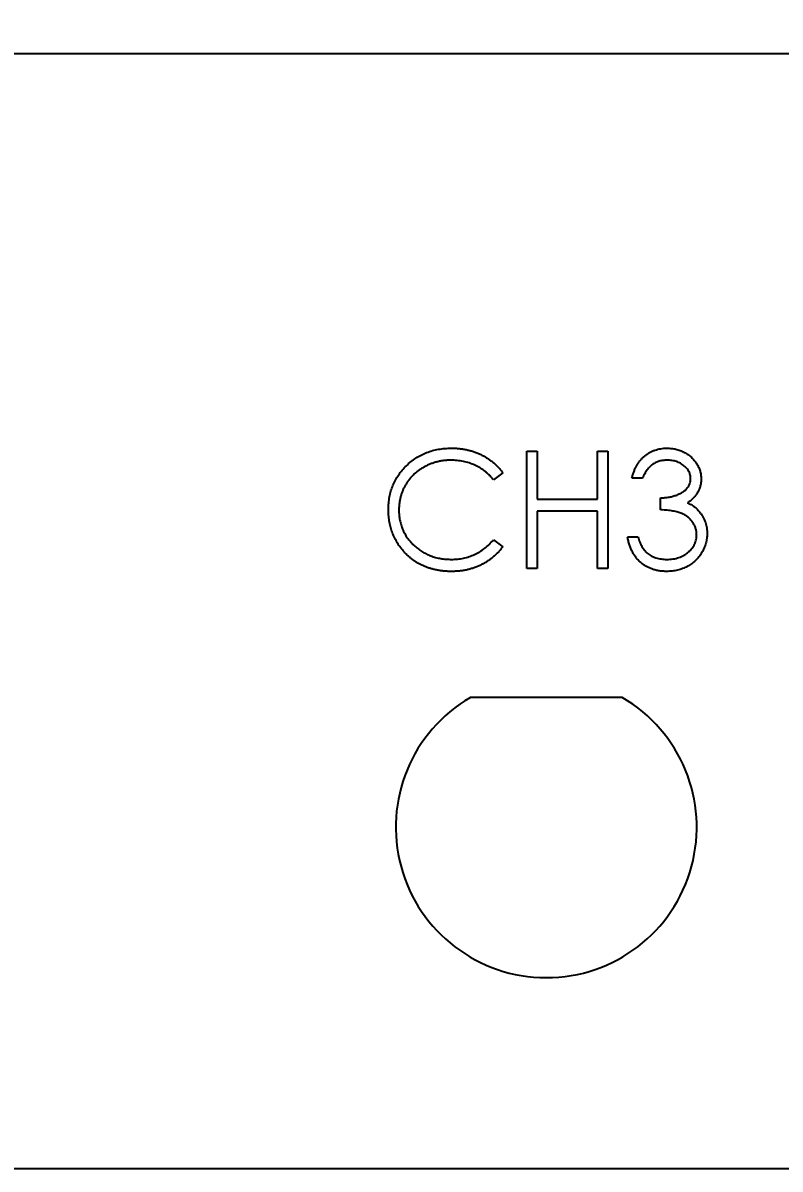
# Model space of a CAD drawing. Header units: millimetres. Extents: x 0 to 836, y 0 to 589.
# Drawn here: x 510.8 to 559.2, y 446.9 to 520.2 of the extents above; entities that cross this region are included whole.
import ezdxf

# ---------------------------------------------------------------- set-up
doc = ezdxf.new("R2010")
doc.units = ezdxf.units.MM
doc.layers.add('FORMAT', color=7, linetype='Continuous')
doc.styles.add('SLDTEXTSTYLE0', font='TXT', dxfattribs={"width": 0.75})
doc.dimstyles.new('SLDDIMSTYLE0', dxfattribs={"dimtxt": 3.5, "dimasz": 3.302, "dimexe": 0, "dimexo": 0.0625, "dimgap": 0.875, "dimtad": 1, "dimlfac": 0.666667, "dimrnd": 1e-09, "dimzin": 4, "dimdsep": 46, "dimtxsty": 'SLDTEXTSTYLE0', "dimsah": 1, "dimcen": 0.09, "dimadec": 0, "dimazin": 1, "dimtfac": 1, "dimtofl": 0, "dimtmove": 0, "dimatfit": 3, "dimfxl": 1, "dimfrac": 2, "dimtolj": 1, "dimtzin": 12, "dimarcsym": 0})
doc.dimstyles.new('SLDDIMSTYLE1', dxfattribs={"dimtxt": 3.5, "dimasz": 3.302, "dimexe": 0, "dimexo": 0.0625, "dimgap": 0.875, "dimtad": 1, "dimlfac": 0.666667, "dimrnd": 1e-09, "dimzin": 4, "dimdsep": 46, "dimtxsty": 'SLDTEXTSTYLE0', "dimsah": 1, "dimcen": 0.09, "dimadec": 0, "dimazin": 1, "dimtfac": 1, "dimtmove": 0, "dimatfit": 0, "dimfxl": 1, "dimfrac": 2, "dimtolj": 1, "dimtzin": 12, "dimarcsym": 0})

# ---------------------------------------------------------------- blocks, each defined once
blk = doc.blocks.new('_D_1')
at = {"layer": 'FORMAT'}
for p, q in [((58.29, 421.359), (58.29, 549.735)), ((694.29, 421.359), (694.29, 549.735)), ((58.29, 548.735), (694.29, 548.735))]:
    blk.add_line(p, q, dxfattribs=at)
for points in [[(58.29, 548.735), (61.592, 548.227), (61.592, 549.243)], [(694.29, 548.735), (690.988, 549.243), (690.988, 548.227)]]:
    blk.add_solid(points, dxfattribs=at)
at = {"layer": 'FORMAT', "insert": (369.178, 553.247), "char_height": 3.5, "attachment_point": 1, "style": 'SLDTEXTSTYLE0'}
blk.add_mtext('424.00', dxfattribs=at)
blk = doc.blocks.new('_D_65')
at = {"layer": 'FORMAT'}
for p, q in [((454.29, 467.764), (454.29, 445.928)), ((649.29, 366.264), (649.29, 447.928)), ((454.29, 446.928), (649.29, 446.928))]:
    blk.add_line(p, q, dxfattribs=at)
for points in [[(454.29, 446.928), (457.592, 446.42), (457.592, 447.436)], [(649.29, 446.928), (645.988, 447.436), (645.988, 446.42)]]:
    blk.add_solid(points, dxfattribs=at)
at = {"layer": 'FORMAT', "insert": (569.317, 451.44), "char_height": 3.5, "attachment_point": 1, "style": 'SLDTEXTSTYLE0'}
blk.add_mtext('130.00', dxfattribs=at)
blk = doc.blocks.new('_D_66')
at = {"layer": 'FORMAT'}
for p, q in [((408.257, 468.764), (408.257, 518.264)), ((453.29, 468.764), (407.257, 468.764))]:
    blk.add_line(p, q, dxfattribs=at)
for points in [[(408.257, 518.264), (407.749, 514.962), (408.765, 514.962)], [(408.257, 468.764), (408.765, 472.066), (407.749, 472.066)]]:
    blk.add_solid(points, dxfattribs=at)
at = {"layer": 'FORMAT', "insert": (403.746, 487.695), "char_height": 3.5, "attachment_point": 1, "rotation": 90, "style": 'SLDTEXTSTYLE0'}
blk.add_mtext('33.00', dxfattribs=at)
blk = doc.blocks.new('_D_67')
at = {"layer": 'FORMAT'}
for p, q in [((402.268, 420.764), (402.268, 518.264)), ((453.29, 420.764), (401.268, 420.764))]:
    blk.add_line(p, q, dxfattribs=at)
for points in [[(402.268, 518.264), (401.76, 514.962), (402.776, 514.962)], [(402.268, 420.764), (402.776, 424.066), (401.76, 424.066)]]:
    blk.add_solid(points, dxfattribs=at)
at = {"layer": 'FORMAT', "insert": (397.757, 463.695), "char_height": 3.5, "attachment_point": 1, "rotation": 90, "style": 'SLDTEXTSTYLE0'}
blk.add_mtext('65.00', dxfattribs=at)
blk = doc.blocks.new('_D_71')
at = {"layer": 'FORMAT'}
for p, q in [((418.455, 518.264), (418.455, 524.614)), ((418.455, 503.264), (418.455, 518.264)), ((453.29, 503.264), (417.455, 503.264)), ((418.455, 503.264), (418.455, 496.914))]:
    blk.add_line(p, q, dxfattribs=at)
for points in [[(418.455, 518.264), (418.963, 521.566), (417.947, 521.566)], [(418.455, 503.264), (417.947, 499.962), (418.963, 499.962)]]:
    blk.add_solid(points, dxfattribs=at)
at = {"layer": 'FORMAT', "insert": (413.943, 504.945), "char_height": 3.5, "attachment_point": 1, "rotation": 90, "style": 'SLDTEXTSTYLE0'}
blk.add_mtext('10.00', dxfattribs=at)

msp = doc.modelspace()

# ---------------------------------------------------------------- linework, layer by layer
at = {"color": 7, "linetype": 'Continuous', "lineweight": 25}
for p, q in [((58.29008, 518.26361), (694.29008, 518.26361)), ((543.04008, 492.82361), (543.71316, 492.82361)), ((543.04008, 485.32361), (543.04008, 492.82361)), ((543.71316, 492.82361), (543.71316, 489.74669)), ((547.55932, 492.82361), (548.23239, 492.82361)), ((547.55932, 489.74669), (547.55932, 492.82361)), ((548.23239, 492.82361), (548.23239, 485.32361)), ((541.50162, 491.44741), (540.91268, 490.99669)), ((550.44393, 491.09284), (549.77085, 491.09284)), ((543.71316, 489.74669), (547.55932, 489.74669)), ((551.59778, 489.07361), (551.59778, 489.84284)), ((543.71316, 488.97746), (543.71316, 485.32361)), ((547.55932, 488.97746), (543.71316, 488.97746)), ((547.55932, 485.32361), (547.55932, 488.97746)), ((540.91268, 487.15053), (541.50162, 486.70432)), ((549.48239, 487.34284), (550.15547, 487.34284)), ((543.71316, 485.32361), (543.04008, 485.32361)), ((548.23239, 485.32361), (547.55932, 485.32361)), ((549.14152, 477.07361), (539.43865, 477.07361))]:
    msp.add_line(p, q, dxfattribs=at)
msp.add_arc((544.29008, 468.76361), 9.6225, 120.2766677, 59.7233323, dxfattribs=at)
for points, knots in [([(534.19393, 489.11718), (534.19726, 489.25208), (534.20382, 489.5175), (534.25952, 489.90702), (534.34914, 490.2802), (534.47642, 490.63635), (534.63778, 490.97734), (534.83713, 491.30057), (535.07213, 491.60811), (535.34094, 491.89528), (535.63573, 492.15787), (535.95141, 492.38888), (536.28738, 492.58113), (536.63991, 492.74184), (537.01167, 492.86536), (537.40185, 492.95183), (537.80972, 493.00566), (538.08799, 493.01246), (538.22939, 493.01592)], [0, 0, 0, 0, 0.06455785, 0.12701353, 0.18795481, 0.24801391, 0.30774768, 0.36823451, 0.42946984, 0.49274344, 0.55625777, 0.61821679, 0.67965548, 0.74124555, 0.80341526, 0.86681546, 0.93232831, 1, 1, 1, 1]), ([(538.22939, 493.01592), (538.31556, 493.01488), (538.48613, 493.01284), (538.73846, 492.9929), (538.98412, 492.95965), (539.22329, 492.9144), (539.45712, 492.85825), (539.68384, 492.78509), (539.90476, 492.70144), (540.11851, 492.6051), (540.32404, 492.49696), (540.52131, 492.37821), (540.70873, 492.249), (540.88764, 492.11044), (541.05503, 491.95959), (541.21566, 491.80059), (541.36408, 491.62888), (541.45569, 491.50801), (541.50162, 491.44741)], [0, 0, 0, 0, 0.06854754, 0.13568295, 0.20121499, 0.26568223, 0.32926683, 0.39239543, 0.45506976, 0.51712685, 0.57879004, 0.63973986, 0.7001915, 0.75980624, 0.81962832, 0.87935479, 0.93951161, 1, 1, 1, 1]), ([(549.77085, 491.09284), (549.78909, 491.16834), (549.82474, 491.31593), (549.89909, 491.5268), (549.98009, 491.72635), (550.07735, 491.91085), (550.18344, 492.08399), (550.30499, 492.24185), (550.43639, 492.38845), (550.58173, 492.51855), (550.73414, 492.63636), (550.89579, 492.7368), (551.06341, 492.82321), (551.23817, 492.8944), (551.42058, 492.94802), (551.609, 492.98693), (551.80392, 493.0122), (551.93624, 493.01466), (552.00343, 493.01592)], [0, 0, 0, 0, 0.072625346, 0.141976611, 0.208984928, 0.27395687, 0.336889347, 0.398744953, 0.460115885, 0.520824923, 0.580994459, 0.640151928, 0.698622451, 0.757271081, 0.816426694, 0.876254048, 0.937165293, 1, 1, 1, 1]), ([(552.00343, 493.01592), (552.10132, 493.01296), (552.29497, 493.00711), (552.57946, 492.95373), (552.8538, 492.86924), (553.11499, 492.75252), (553.3576, 492.60854), (553.57347, 492.43719), (553.75966, 492.24176), (553.91586, 492.02591), (554.03816, 491.79522), (554.12835, 491.55779), (554.18325, 491.31418), (554.19037, 491.1497), (554.19393, 491.0673)], [0, 0, 0, 0, 0.09025425, 0.17853979, 0.26609303, 0.35463098, 0.44188615, 0.52574692, 0.60811363, 0.69019727, 0.77082148, 0.84832618, 0.92401174, 1, 1, 1, 1]), ([(538.18732, 492.24669), (538.11214, 492.24582), (537.96248, 492.2441), (537.74038, 492.22136), (537.52242, 492.18941), (537.30875, 492.142), (537.09965, 492.08206), (536.89374, 492.01043), (536.694, 491.92181), (536.49767, 491.82387), (536.30958, 491.71324), (536.1316, 491.59257), (535.9644, 491.4632), (535.80783, 491.32467), (535.66175, 491.17758), (535.52721, 491.02037), (535.40467, 490.85354), (535.2917, 490.6793), (535.19053, 490.49815), (535.10583, 490.30941), (535.03081, 490.11633), (534.97146, 489.91672), (534.92448, 489.71199), (534.89206, 489.50158), (534.86959, 489.28594), (534.86787, 489.13977), (534.86701, 489.0661)], [0, 0, 0, 0, 0.043954909, 0.087501875, 0.130462627, 0.172752021, 0.215403067, 0.25764983, 0.300152749, 0.34312149, 0.385925163, 0.427685727, 0.46881795, 0.5094918, 0.549883031, 0.589980023, 0.63040523, 0.670868626, 0.711383944, 0.751627258, 0.791775577, 0.832458919, 0.873319045, 0.914542956, 0.956923558, 1, 1, 1, 1]), ([(540.91268, 490.99669), (540.87067, 491.04676), (540.78721, 491.14622), (540.65294, 491.28589), (540.51301, 491.41675), (540.36747, 491.53941), (540.2137, 491.64959), (540.05542, 491.75302), (539.89, 491.84574), (539.66125, 491.95816), (539.362, 492.07547), (538.9853, 492.17384), (538.59206, 492.23645), (538.32378, 492.24324), (538.18732, 492.24669)], [0, 0, 0, 0, 0.06316326, 0.12547494, 0.18712122, 0.24829435, 0.30929486, 0.36985007, 0.43097338, 0.49245599, 0.61614797, 0.7408437, 0.86818265, 1, 1, 1, 1]), ([(552.01244, 492.24669), (551.92704, 492.2437), (551.76024, 492.23788), (551.51978, 492.18687), (551.29624, 492.10549), (551.12537, 492.00835), (550.9992, 491.91246), (550.90903, 491.82871), (550.82049, 491.73564), (550.73939, 491.62751), (550.65737, 491.51166), (550.58271, 491.38218), (550.51015, 491.24245), (550.46643, 491.14368), (550.44393, 491.09284)], [0, 0, 0, 0, 0.122711942, 0.239684964, 0.351815855, 0.463766133, 0.520817793, 0.579448291, 0.640604145, 0.705297512, 0.773633881, 0.844669382, 0.920056508, 1, 1, 1, 1]), ([(553.52085, 491.0703), (553.51997, 491.10947), (553.5182, 491.18739), (553.49592, 491.30123), (553.46244, 491.41159), (553.41641, 491.518), (553.3548, 491.61972), (553.28108, 491.71762), (553.19329, 491.81114), (553.09269, 491.89832), (552.98466, 491.98139), (552.86627, 492.05192), (552.74108, 492.11223), (552.60896, 492.16197), (552.46947, 492.19938), (552.32327, 492.22624), (552.17008, 492.24304), (552.06557, 492.24546), (552.01244, 492.24669)], [0, 0, 0, 0, 0.05527455, 0.10996609, 0.16324744, 0.21807619, 0.27330087, 0.3309093, 0.39099452, 0.45417595, 0.51886154, 0.58331053, 0.64851668, 0.71503089, 0.78250207, 0.85232269, 0.92492849, 1, 1, 1, 1]), ([(551.59778, 489.84284), (551.69056, 489.84441), (551.87231, 489.8475), (552.1378, 489.8848), (552.39167, 489.9364), (552.6283, 490.01544), (552.84398, 490.10724), (553.03109, 490.21407), (553.18702, 490.33282), (553.31101, 490.46531), (553.40429, 490.60742), (553.47249, 490.75552), (553.51277, 490.91093), (553.51815, 491.01699), (553.52085, 491.0703)], [0, 0, 0, 0, 0.11016555, 0.21578726, 0.31802743, 0.41757395, 0.51165049, 0.5961621, 0.67293453, 0.74366956, 0.810677, 0.87405896, 0.9366963, 1, 1, 1, 1]), ([(554.19393, 491.0673), (554.19144, 490.988), (554.18656, 490.83282), (554.14513, 490.60627), (554.07541, 490.39276), (553.97883, 490.19137), (553.85381, 490.00339), (553.70237, 489.82839), (553.52344, 489.6656), (553.38784, 489.57234), (553.31803, 489.52433)], [0, 0, 0, 0, 0.12806755, 0.25060832, 0.37063017, 0.49007225, 0.61037476, 0.73431307, 0.8632165, 1, 1, 1, 1]), ([(535.14495, 486.4429), (535.06902, 486.5362), (534.91807, 486.72168), (534.72494, 487.02229), (534.55963, 487.33615), (534.42596, 487.66491), (534.32147, 488.00783), (534.24908, 488.36507), (534.20204, 488.73632), (534.19666, 488.98883), (534.19393, 489.11718)], [0, 0, 0, 0, 0.12432851, 0.247156016, 0.368779749, 0.490733862, 0.613613772, 0.738957576, 0.867310575, 1, 1, 1, 1]), ([(553.31803, 489.52433), (553.39781, 489.48581), (553.55588, 489.40948), (553.77135, 489.25979), (553.96694, 489.08695), (554.07602, 488.95207), (554.13083, 488.88431)], [0, 0, 0, 0, 0.2538796, 0.50300892, 0.75029108, 1, 1, 1, 1]), ([(534.86701, 489.0661), (534.86971, 488.95524), (534.87502, 488.7376), (534.92227, 488.41881), (534.99406, 488.1134), (535.10167, 487.8233), (535.23435, 487.54493), (535.40201, 487.28299), (535.59619, 487.03352), (535.81963, 486.80243), (536.06479, 486.59133), (536.32782, 486.40544), (536.60807, 486.25048), (536.90245, 486.12153), (537.21322, 486.02241), (537.53982, 485.95263), (537.88155, 485.90711), (538.11506, 485.90275), (538.23389, 485.90053)], [0, 0, 0, 0, 0.06432322, 0.1262901, 0.18672647, 0.24614643, 0.30557564, 0.36542939, 0.42632631, 0.48883991, 0.55172497, 0.6139186, 0.67548377, 0.7373339, 0.80022904, 0.8645023, 0.93104074, 1, 1, 1, 1]), ([(553.90547, 487.48707), (553.90219, 487.55695), (553.89565, 487.69637), (553.8457, 487.90148), (553.76355, 488.0991), (553.64853, 488.28586), (553.50853, 488.45895), (553.34489, 488.61339), (553.15626, 488.74083), (552.98264, 488.82887), (552.82886, 488.88895), (552.69726, 488.92897), (552.54992, 488.96286), (552.38864, 488.99438), (552.21219, 489.02122), (552.02076, 489.04359), (551.81433, 489.06149), (551.67142, 489.06949), (551.59778, 489.07361)], [0, 0, 0, 0, 0.06690919, 0.13348544, 0.20103512, 0.27123434, 0.34287998, 0.41383613, 0.48597662, 0.56022956, 0.59988418, 0.64405484, 0.69189193, 0.74468752, 0.80149178, 0.8628577, 0.92932838, 1, 1, 1, 1]), ([(554.13083, 488.88431), (554.16692, 488.8349), (554.2385, 488.73689), (554.32687, 488.57931), (554.40703, 488.41998), (554.46949, 488.25464), (554.51787, 488.0852), (554.55244, 487.91137), (554.57392, 487.733), (554.577, 487.61233), (554.57855, 487.55167)], [0, 0, 0, 0, 0.12813551, 0.25417271, 0.37811165, 0.50171226, 0.62398631, 0.74709561, 0.87287464, 1, 1, 1, 1]), ([(538.23389, 485.90053), (538.36483, 485.90415), (538.62254, 485.91127), (539.00047, 485.97162), (539.36226, 486.06945), (539.70793, 486.20638), (540.03651, 486.38437), (540.3485, 486.60016), (540.64417, 486.85577), (540.82197, 487.05095), (540.91268, 487.15053)], [0, 0, 0, 0, 0.12851519, 0.25294864, 0.37475473, 0.49593975, 0.61718064, 0.74090947, 0.86781115, 1, 1, 1, 1]), ([(551.98389, 485.1313), (551.90371, 485.13316), (551.74593, 485.13682), (551.51398, 485.16185), (551.29258, 485.20756), (551.08142, 485.26906), (550.88033, 485.34704), (550.6899, 485.44416), (550.50898, 485.5584), (550.33927, 485.69111), (550.18079, 485.83957), (550.03775, 486.00641), (549.90776, 486.18855), (549.79431, 486.3881), (549.69223, 486.60248), (549.60827, 486.83444), (549.53438, 487.08191), (549.50002, 487.25436), (549.48239, 487.34284)], [0, 0, 0, 0, 0.06554117, 0.12896317, 0.19037714, 0.25009236, 0.30854843, 0.36639796, 0.42454219, 0.48317, 0.5422434, 0.60173935, 0.662506, 0.72485551, 0.78912783, 0.8563464, 0.92629523, 1, 1, 1, 1]), ([(550.15547, 487.34284), (550.173, 487.28509), (550.20711, 487.17277), (550.26517, 487.01111), (550.33132, 486.86291), (550.40228, 486.72709), (550.4768, 486.60231), (550.56019, 486.49186), (550.64627, 486.3909), (550.71115, 486.33402), (550.74291, 486.30618)], [0, 0, 0, 0, 0.14977039, 0.29131641, 0.42596637, 0.55215957, 0.67152741, 0.78612163, 0.89532507, 1, 1, 1, 1]), ([(554.57855, 487.55167), (554.5747, 487.44665), (554.56703, 487.23711), (554.49845, 486.92752), (554.39213, 486.62489), (554.24115, 486.33545), (554.05715, 486.06463), (553.83824, 485.82232), (553.58692, 485.61404), (553.30662, 485.44002), (553.00294, 485.30091), (552.67813, 485.20436), (552.33688, 485.14147), (552.10287, 485.13473), (551.98389, 485.1313)], [0, 0, 0, 0, 0.07964825, 0.15892168, 0.23961949, 0.32260943, 0.40603464, 0.4876021, 0.56968463, 0.65303615, 0.73743572, 0.82247782, 0.90974766, 1, 1, 1, 1]), ([(551.99591, 485.90053), (552.0661, 485.90185), (552.20334, 485.90443), (552.4036, 485.92817), (552.59412, 485.96273), (552.77278, 486.01612), (552.94191, 486.08208), (553.09916, 486.16489), (553.24658, 486.26206), (553.38228, 486.3725), (553.50431, 486.49341), (553.61175, 486.61986), (553.70309, 486.75134), (553.77677, 486.88856), (553.83495, 487.03097), (553.87456, 487.17895), (553.9021, 487.3313), (553.90434, 487.43486), (553.90547, 487.48707)], [0, 0, 0, 0, 0.07607174, 0.14875171, 0.21840279, 0.28575958, 0.35059802, 0.41496404, 0.47806934, 0.54176068, 0.60434986, 0.66407502, 0.72146362, 0.77758713, 0.83264445, 0.88784351, 0.94346034, 1, 1, 1, 1]), ([(538.2384, 485.1313), (538.15774, 485.13186), (537.99823, 485.13297), (537.76273, 485.15096), (537.53347, 485.17549), (537.3111, 485.21243), (537.0944, 485.25603), (536.88534, 485.31447), (536.68186, 485.37993), (536.48479, 485.45687), (536.29395, 485.54369), (536.10995, 485.64181), (535.93289, 485.75042), (535.76102, 485.86711), (535.59689, 485.99563), (535.43906, 486.1342), (535.28665, 486.28236), (535.19236, 486.38919), (535.14495, 486.4429)], [0, 0, 0, 0, 0.0696628, 0.13774956, 0.20391674, 0.26877986, 0.33241371, 0.39475354, 0.45618003, 0.51699565, 0.57739594, 0.63719834, 0.69699918, 0.75675619, 0.81655391, 0.876948, 0.93813179, 1, 1, 1, 1]), ([(541.50162, 486.70432), (541.45423, 486.64316), (541.35966, 486.52115), (541.20654, 486.34914), (541.04523, 486.18734), (540.87454, 486.03707), (540.69643, 485.89531), (540.5077, 485.76609), (540.31084, 485.64761), (540.10651, 485.53913), (539.89493, 485.44288), (539.67635, 485.36047), (539.45171, 485.28949), (539.22101, 485.2311), (538.98376, 485.18551), (538.74082, 485.15504), (538.49167, 485.13417), (538.32358, 485.13227), (538.2384, 485.1313)], [0, 0, 0, 0, 0.061674239, 0.123053062, 0.183475001, 0.243726501, 0.304278917, 0.364862921, 0.425946204, 0.48739123, 0.549220384, 0.611143589, 0.67352853, 0.736961457, 0.800785283, 0.866012596, 0.932100748, 1, 1, 1, 1]), ([(550.74291, 486.30618), (550.7849, 486.27381), (550.86876, 486.20916), (551.0054, 486.12665), (551.14911, 486.05516), (551.303, 486.00056), (551.46375, 485.95432), (551.63395, 485.92406), (551.81211, 485.9033), (551.93375, 485.90147), (551.99591, 485.90053)], [0, 0, 0, 0, 0.1182713, 0.23617753, 0.35566293, 0.47590416, 0.60012734, 0.72860812, 0.86131348, 1, 1, 1, 1])]:
    msp.add_open_spline(points, degree=3, knots=knots, dxfattribs=at)

# ---------------------------------------------------------------- dimensions: what is measured, and where the dimension line sits
at = {"layer": 'FORMAT'}
for base, p1, p2, picture, middle in [((694.29008, 551.51361), (58.29008, 208.51361), (694.29008, 208.51361), '_D_1', (376.29008, 551.51361)), ((649.29008, 449.70606), (454.29008, 468.76361), (649.29008, 365.26361), '_D_65', (576.42913, 449.70606))]:
    dim = msp.add_linear_dim(base=base, p1=p1, p2=p2, dimstyle='SLDDIMSTYLE0', dxfattribs=at)
    dim.commit()
    dim.dimension.update_dxf_attribs({"geometry": picture, "text_midpoint": middle, "dimtype": 160})
for base, p1, dimstyle, picture, middle in [((415.67666, 518.26361), (454.29008, 503.26361), 'SLDDIMSTYLE1', '_D_71', (415.67666, 510.76361)), ((399.49013, 518.26361), (454.29008, 420.76361), 'SLDDIMSTYLE0', '_D_67', (399.49013, 469.51361)), ((405.47917, 518.26361), (454.29008, 468.76361), 'SLDDIMSTYLE0', '_D_66', (405.47917, 493.51361))]:
    dim = msp.add_linear_dim(base=base, p1=p1, p2=(694.29008, 518.26361), angle=90, dimstyle=dimstyle, dxfattribs=at)
    dim.commit()
    dim.dimension.update_dxf_attribs({"geometry": picture, "text_midpoint": middle, "dimtype": 160})

doc.saveas('drawing.dxf')
